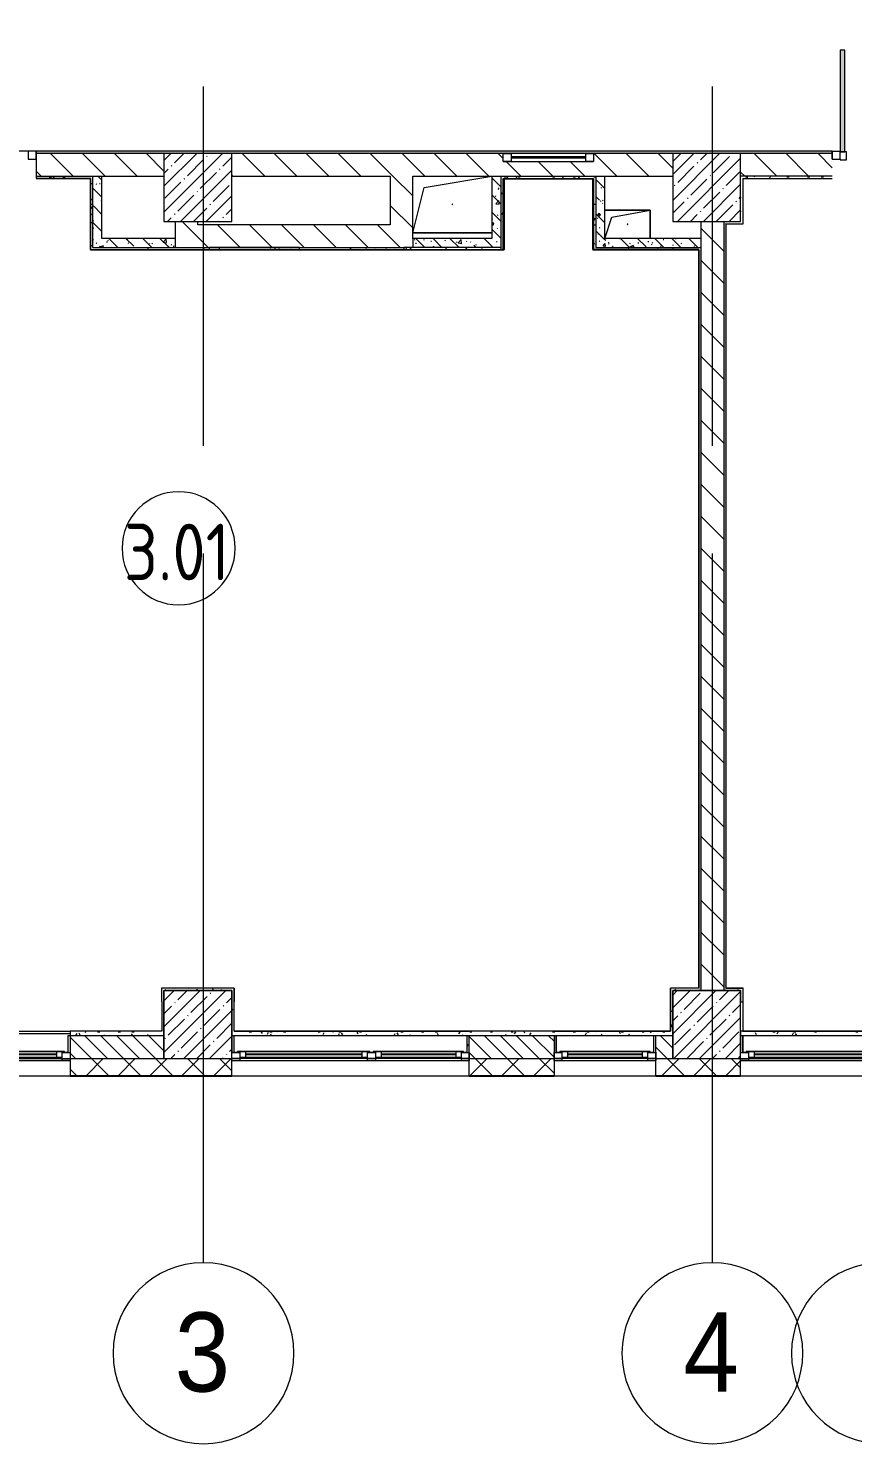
# Model space of a CAD drawing. Header units: millimetres. Extents: x -625 to 415037, y -3642 to 102118.
# Drawn here: x 295687 to 302978, y 71034 to 83547 of the extents above; entities that cross this region are included whole.
import ezdxf

# ---------------------------------------------------------------- set-up
doc = ezdxf.new("R2010")
doc.units = ezdxf.units.MM
doc.linetypes.add('Осевая', pattern=[6350, 1270, -952.5, 3175, -952.5])
for name, color, linetype, lineweight in [('0) Стена 3.93м', 3, 'Continuous', 60), ('A-AREA-IDEN', 7, 'Continuous', 9), ('A-DETL-GENF', 7, 'Continuous', 9), ('A-GENM', 7, 'Continuous', 9), ('A-GLAZ', 7, 'Continuous', 9), ('A-GLAZ-1', 7, 'Continuous', 5), ('A-GLAZ-CWMG', 7, 'Continuous', 9), ('A-GLAZ-CWMG-1', 7, 'Continuous', 20), ('A-WALL', 7, 'Continuous', 5), ('I-WALL', 7, 'Continuous', 5), ('S-COLS', 7, 'Continuous', 9), ('S-COLS-1', 7, 'Continuous', 5), ('Оси', 7, 'Continuous', 9), ('Оси-1', 7, 'Continuous', 20), ('Оси-2', 7, 'Осевая', 9)]:
    doc.layers.add(name, color=color, linetype=linetype, lineweight=lineweight)
doc.layers.add('A-AREA-PATT-3', color=7, linetype='Continuous', lineweight=5, true_color=0xe6fae8, transparency=1)
doc.layers.add('A-FLOR-PATT-1', color=7, linetype='Continuous', lineweight=9, true_color=0xeef6ff, transparency=0.5)
for name, color, linetype, lineweight, true_color in [('A-DOOR-1', 7, 'Continuous', 5, 0xc0c0c0), ('A-WALL-1', 9, 'Continuous', 5, 0x808080), ('A-WALL-FNSH-1', 9, 'Continuous', 5, 0x808080)]:
    doc.layers.add(name, color=color, linetype=linetype, lineweight=lineweight, true_color=true_color)
doc.layers.get('A-DOOR-1').off()
doc.styles.add('Arial', font='arial.ttf', dxfattribs={"width": 0.9, "height": 700})
doc.styles.add('GOST Common', font='', dxfattribs={"width": 0.9, "height": 500})
doc.styles.get('GOST Common').set_extended_font_data('GOST Common')
pattern_1 = [(135, (289227.4, 0), (-141.4214, -141.4214), [])]
pattern_2 = [(135, (289227.4, 0), (-150.8683, -150.8683), [213.36, -35.56, 7.112, -35.56]), (135, (289227.4, 150.77), (-150.8683, -150.8683), []), (50, (289227.4, 0), (255.0577, -22.3145), [26.67, -293.37]), (355, (289227.4, 0), (-49.3404, 267.479), [21.336, -234.696]), (100.451, (289248.66, -1.86), (205.7195, 245.1636), [22.666, -249.326]), (46.184, (289227.4, 71.12), (379.511, -58.86), [40.005, -440.055]), (96.636, (289259.03, 66.2), (332.363, 346.399), [33.999, -373.989]), (351.184, (289227.4, 71.12), (332.367, 346.395), [32.004, -352.044]), (21, (289262.96, 53.34), (212.2602, -143.171), [26.67, -293.37]), (326, (289262.96, 53.34), (86.5224, 257.863), [21.336, -234.696]), (71.451, (289280.65, 41.4), (298.784, 114.69), [22.666, -249.326]), (37.5, (289227.4, 0), (4.32385, 118.3775), [6.706, -225.146, 6.706, -231.546, -235.585]), (37.5, (289227.4, 0), (4.32385, 118.3775), [-470.103, 6.706, -228.879]), (7.5, (289227.4, 0), (93.5476, 140.2533), [6.706, -129.134, 6.706, -219.812, -89.789]), (7.5, (289227.4, 0), (93.5476, 140.2533), [-362.356, 6.706, -83.083]), (327.5, (289148.1, 0), (189.82734, -8.0202), [6.706, -82.194, 6.706, -270.662, -368.046]), (327.5, (289148.1, 0), (189.82734, -8.0202), [-366.268, 6.706, -361.34]), (317.5, (289112.54, 0), (207.3811, 35.5976), [6.706, -108.864, 6.706, -177.495, -261.366]), (317.5, (289112.54, 0), (207.3811, 35.5976), [-299.771, 6.706, -254.66])]
pattern_3 = [(45, (289227.4, 0), (-114.0493, 114.0493), []), (45, (289341.45, 0), (-114.0493, 114.0493), [201.612, -40.322, 6.706, -33.617])]
pattern_4 = [(0, (289227.4, 0), (243.84, 60.96), [20.117, -162.763, 20.117, -162.763, -975.36]), (0, (289227.4, 0), (243.84, 60.96), [-365.76, 20.117, -345.643, 20.117, -162.763, -426.72]), (0, (289227.4, 0), (243.84, 60.96), [-914.4, 20.117, -101.803, 20.117, -284.683]), (120, (289318.84, 30.48), (-174.71291, 180.69163), [20.117, -162.763, 20.117, -162.763, -975.36]), (120, (289318.84, 30.48), (-174.71291, 180.69163), [-365.76, 20.117, -345.643, 20.117, -162.763, -426.72]), (120, (289318.84, 30.48), (-174.71291, 180.69163), [-914.4, 20.117, -101.803, 20.117, -284.683]), (240, (289349.32, 152.4), (-69.12709, -241.65163), [20.117, -162.763, 20.117, -162.763, -975.36]), (240, (289349.32, 152.4), (-69.12709, -241.65163), [-365.76, 20.117, -345.643, 20.117, -162.763, -426.72]), (240, (289349.32, 152.4), (-69.12709, -241.65163), [-914.4, 20.117, -101.803, 20.117, -284.683])]

# ---------------------------------------------------------------- blocks, each defined once
blk = doc.blocks.new('120_Окно_СКБ_2Ст - 120_Окно_СКБ_2Ст 3100х2500 _мал_ створка слева-2_-22446420-Объем проектирования 3 этажа')
at = {"layer": 'A-GLAZ'}
for p, q in [((-1550, -127), (-1550, -57)), ((-1550, -57), (-1480, -57)), ((-1480, -57), (-1480, -127)), ((-720, -87), (-1480, -87)), ((-1480, -87), (-1480, -127)), ((-1430, -137), (-1430, -87)), ((-770, -137), (-770, -87)), ((-720, -127), (-720, -57)), ((-720, -57), (-650, -57)), ((-720, -127), (-720, -87)), ((-650, -57), (-650, -127)), ((1480, -87), (-650, -87)), ((-650, -87), (-650, -127)), ((-600, -137), (-600, -87)), ((1430, -137), (1430, -87)), ((1480, -127), (1480, -57)), ((1480, -57), (1550, -57)), ((1480, -127), (1480, -87)), ((1550, -57), (1550, -127)), ((-1480, -127), (-1550, -127)), ((-1480, -127), (-1500, -127)), ((-1500, -127), (-1500, -137)), ((-1500, -137), (-700, -137)), ((-700, -137), (-1500, -137)), ((-650, -127), (-720, -127)), ((-700, -127), (-720, -127)), ((-700, -137), (-700, -127)), ((-650, -127), (-670, -127)), ((-670, -127), (-670, -137)), ((-670, -137), (1500, -137)), ((1500, -137), (-670, -137)), ((1550, -127), (1480, -127)), ((1500, -127), (1480, -127)), ((1500, -137), (1500, -127))]:
    blk.add_line(p, q, dxfattribs=at)
at = {"layer": 'A-GLAZ-1'}
for p, q in [((1550, -57), (-1550, -57)), ((-1430, -107), (-770, -107)), ((-770, -117), (-1430, -117)), ((-600, -107), (1430, -107)), ((1430, -117), (-600, -117)), ((-1530, -127), (-1500, -127)), ((-700, -127), (-670, -127)), ((1500, -127), (1530, -127))]:
    blk.add_line(p, q, dxfattribs=at)
blk = doc.blocks.new('120_Окно_СКБ_2Ст - 120_Окно_СКБ_2Ст 2100х2500 _мал створка СЛЕВА_-22446485-Объем проектирования 3 этажа')
at = {"layer": 'A-GLAZ'}
for p, q in [((-1050, -127), (-1050, -57)), ((-1050, -57), (-980, -57)), ((-980, -57), (-980, -127)), ((-220, -87), (-980, -87)), ((-980, -87), (-980, -127)), ((-930, -137), (-930, -87)), ((-270, -137), (-270, -87)), ((-220, -127), (-220, -57)), ((-220, -57), (-150, -57)), ((-220, -127), (-220, -87)), ((-150, -57), (-150, -127)), ((980, -87), (-150, -87)), ((-150, -87), (-150, -127)), ((-100, -137), (-100, -87)), ((930, -137), (930, -87)), ((980, -127), (980, -57)), ((980, -57), (1050, -57)), ((980, -127), (980, -87)), ((1050, -57), (1050, -127)), ((-980, -127), (-1050, -127)), ((-980, -127), (-1000, -127)), ((-1000, -127), (-1000, -137)), ((-1000, -137), (-200, -137)), ((-200, -137), (-1000, -137)), ((-150, -127), (-220, -127)), ((-200, -127), (-220, -127)), ((-200, -137), (-200, -127)), ((-150, -127), (-170, -127)), ((-170, -127), (-170, -137)), ((-170, -137), (1000, -137)), ((1000, -137), (-170, -137)), ((1050, -127), (980, -127)), ((1000, -127), (980, -127)), ((1000, -137), (1000, -127))]:
    blk.add_line(p, q, dxfattribs=at)
at = {"layer": 'A-GLAZ-1'}
for p, q in [((1050, -57), (-1050, -57)), ((-930, -107), (-270, -107)), ((-270, -117), (-930, -117)), ((-100, -107), (930, -107)), ((930, -117), (-100, -117)), ((-1030, -127), (-1000, -127)), ((-200, -127), (-170, -127)), ((1000, -127), (1030, -127))]:
    blk.add_line(p, q, dxfattribs=at)
blk = doc.blocks.new('120_Окно_СКБ_1Ст - 120_Окно_СКБ_1Ст 900х2500_h_-22445987-Объем проектирования 3 этажа')
at = {"layer": 'A-GLAZ'}
for p, q in [((-450, -127), (-450, -57)), ((-450, -57), (-380, -57)), ((-380, -57), (-380, -127)), ((380, -87), (-380, -87)), ((-380, -87), (-380, -127)), ((-330, -137), (-330, -87)), ((330, -137), (330, -87)), ((380, -127), (380, -57)), ((380, -57), (450, -57)), ((380, -127), (380, -87)), ((450, -57), (450, -127)), ((-380, -127), (-450, -127)), ((-380, -127), (-400, -127)), ((-400, -127), (-400, -137)), ((-400, -137), (400, -137)), ((400, -137), (-400, -137)), ((450, -127), (380, -127)), ((400, -127), (380, -127)), ((400, -137), (400, -127))]:
    blk.add_line(p, q, dxfattribs=at)
at = {"layer": 'A-GLAZ-1'}
for p, q in [((450, -57), (-450, -57)), ((-330, -107), (330, -107)), ((330, -117), (-330, -117)), ((-430, -127), (-400, -127)), ((400, -127), (430, -127))]:
    blk.add_line(p, q, dxfattribs=at)
blk = doc.blocks.new('120_Окно_СКБ_2Ст - 120_Окно_СКБ_2Ст 2100х2500 _мал створка СЛЕВА_-V531-Объем проектирования 3 этажа')
at = {"layer": 'A-GLAZ'}
for p, q in [((-1050, -127), (-1050, -57)), ((-1050, -57), (-980, -57)), ((-980, -57), (-980, -127)), ((-220, -87), (-980, -87)), ((-980, -87), (-980, -127)), ((-930, -137), (-930, -87)), ((-270, -137), (-270, -87)), ((-220, -127), (-220, -57)), ((-220, -57), (-150, -57)), ((-220, -127), (-220, -87)), ((-150, -57), (-150, -127)), ((980, -87), (-150, -87)), ((-150, -87), (-150, -127)), ((-100, -137), (-100, -87)), ((930, -137), (930, -87)), ((980, -127), (980, -57)), ((980, -57), (1050, -57)), ((980, -127), (980, -87)), ((1050, -57), (1050, -127)), ((-980, -127), (-1050, -127)), ((-980, -127), (-1000, -127)), ((-1000, -127), (-1000, -137)), ((-1000, -137), (-200, -137)), ((-200, -137), (-1000, -137)), ((-150, -127), (-220, -127)), ((-200, -127), (-220, -127)), ((-200, -137), (-200, -127)), ((-150, -127), (-170, -127)), ((-170, -127), (-170, -137)), ((-170, -137), (1000, -137)), ((1000, -137), (-170, -137)), ((1050, -127), (980, -127)), ((1000, -127), (980, -127)), ((1000, -137), (1000, -127))]:
    blk.add_line(p, q, dxfattribs=at)
at = {"layer": 'A-GLAZ-1'}
for p, q in [((1050, -57), (-1050, -57)), ((-930, -107), (-270, -107)), ((-270, -117), (-930, -117)), ((-100, -107), (930, -107)), ((930, -117), (-100, -117)), ((-1030, -127), (-1000, -127)), ((-200, -127), (-170, -127)), ((1000, -127), (1030, -127))]:
    blk.add_line(p, q, dxfattribs=at)
blk = doc.blocks.new('BSC_Колонна _Прямоугольная - 600х600-V619-Объем проектирования 3 этажа')
at = {"layer": 'S-COLS-1'}
h = blk.add_hatch(dxfattribs=at)
h.set_pattern_fill('FP_158', color=256, style=0, pattern_type=2)
h.set_pattern_definition([(45, (-7960, -7600), (-114.0493, 114.0493), []), (45, (-7845.95, -7600), (-114.0493, 114.0493), [201.613, -40.323, 6.706, -33.617])])
h.paths.add_polyline_path([(88, -300), (300, -300), (300, 300), (-300, 300), (-300, -300)])
for p, q in [((300, 300), (-300, 300)), ((-300, 300), (-300, -300)), ((300, -300), (300, 300)), ((-300, -300), (300, -300))]:
    blk.add_line(p, q, dxfattribs=at)
blk = doc.blocks.new('BSC_Колонна _Прямоугольная - 600х600-20441433-Объем проектирования 3 этажа')
at = {"layer": 'S-COLS-1'}
h = blk.add_hatch(dxfattribs=at)
h.set_pattern_fill('FP_175', color=256, style=0, pattern_type=2)
h.set_pattern_definition([(45, (-12460, -7600), (-114.0493, 114.0493), []), (45, (-12345.95, -7600), (-114.0493, 114.0493), [201.612, -40.322, 6.706, -33.617])])
h.paths.add_polyline_path([(-300, -300), (300, -300), (300, 300), (-300, 300), (-300, -156)])
for p, q in [((300, 300), (-300, 300)), ((-300, 300), (-300, -300)), ((300, -300), (300, 300)), ((-300, -300), (300, -300))]:
    blk.add_line(p, q, dxfattribs=at)
blk = doc.blocks.new('GM_Отверстие прямоугольное _в плите_ - Отверстие-21979773-Объем проектирования 3 этажа')
at = {"layer": 'A-GENM'}
for p, q in [((-350, -250), (-250, 150)), ((-250, 150), (350, 250)), ((350, -250), (-350, -250)), ((-350, -250), (350, -250))]:
    blk.add_line(p, q, dxfattribs=at)
for start, end in [(360, 180), (180, 360)]:
    blk.add_arc((0, 0), 2.5, start, end, dxfattribs=at)
blk = doc.blocks.new('GM_Отверстие прямоугольное _в плите_ - Отверстие-V620-Объем проектирования 3 этажа')
at = {"layer": 'A-GENM'}
for p, q in [((-200, 125), (200, 125)), ((200, 125), (-200, 125)), ((-200, -125), (-138, 62)), ((-138, 62), (200, 125)), ((200, 125), (200, -125)), ((200, -125), (200, 125))]:
    blk.add_line(p, q, dxfattribs=at)
for start, end in [(360, 180), (180, 360)]:
    blk.add_arc((0, 0), 2.5, start, end, dxfattribs=at)
blk = doc.blocks.new('Прямоугольный импост - 50 x 70 мм-V701-Объем проектирования 3 этажа')
at = {"layer": 'A-GLAZ-CWMG-1'}
for p, q in [((-70, 35), (0, 35)), ((-70, -35), (-70, 35)), ((0, 35), (0, -35)), ((0, -35), (-70, -35))]:
    blk.add_line(p, q, dxfattribs=at)
blk = doc.blocks.new('Прямоугольный импост - 50 x 70 мм-31720914-Объем проектирования 3 этажа')
at = {"layer": 'A-GLAZ-CWMG'}
blk.add_line((32940, 7920), (32145, 7920), dxfattribs=at)
blk = doc.blocks.new('Дверь_Витражная_остекление_ - ДВН_ДАО_Главный вход_1200 в свету Д-22 _п_-31928779-Объем проектирования 3 этажа')
at = {"layer": 'A-DETL-GENF'}
for p, q in [((-610, 930), (-650, 930)), ((-650, 930), (-650, 35)), ((-610, 30), (-610, 930)), ((650, 430), (610, 430)), ((610, 430), (610, 30)), ((650, 35), (650, 430)), ((-650, 30), (-610, 30)), ((-595, 30), (-650, 30)), ((-595, -40), (-595, 30)), ((595, -40), (595, 30)), ((595, 30), (650, 30)), ((610, 30), (650, 30)), ((-650, -35), (-650, -40)), ((-650, -40), (-595, -40)), ((650, -40), (595, -40)), ((650, -35), (650, -40))]:
    blk.add_line(p, q, dxfattribs=at)
blk = doc.blocks.new('Прямоугольный импост - 50 x 70 мм-31701779-Объем проектирования 3 этажа')
at = {"layer": 'A-GLAZ-CWMG-1'}
for p, q in [((0, 35), (-70, 35)), ((-70, 35), (-70, -35)), ((0, -35), (0, 35)), ((-70, -35), (0, -35))]:
    blk.add_line(p, q, dxfattribs=at)
blk = doc.blocks.new('120_Окно_СКБ_1Ст - 120_Окно_СКБ_1Ст 400х800 EI30-24230873-Объем проектирования 3 этажа')
at = {"layer": 'A-GLAZ'}
for p, q in [((-400, 30), (-400, 100)), ((-400, 100), (-330, 100)), ((-330, 30), (-400, 30)), ((-330, 100), (-330, 30)), ((330, 30), (330, 100)), ((330, 100), (400, 100)), ((400, 30), (330, 30)), ((400, 100), (400, 30))]:
    blk.add_line(p, q, dxfattribs=at)
at = {"layer": 'A-GLAZ-1'}
for p, q in [((400, 100), (-400, 100)), ((-400, 30), (400, 30)), ((330, 70), (-330, 70)), ((330, 60), (-330, 60))]:
    blk.add_line(p, q, dxfattribs=at)
blk = doc.blocks.new('Ось сетки - D8-29747960-Объем проектирования 3 этажа')
at = {"layer": 'Оси-1'}
for start, end in [(360, 180), (180, 360)]:
    blk.add_arc((0, 0), 4, start, end, dxfattribs=at)
blk = doc.blocks.new('Марка_Помещения - Номер-25198446-Объем проектирования 3 этажа')
at = {"layer": 'A-AREA-IDEN'}
for start, end in [(360, 180), (180, 360)]:
    blk.add_arc((0, 0), 2.5, start, end, dxfattribs=at)
blk = doc.blocks.new('3floor')
at = {"layer": 'A-AREA-PATT-3'}
blk.add_hatch(color=256, dxfattribs=at).paths.add_polyline_path([(300679, 7050), (300683, 7051), (300683, 7676), (299891, 7676), (299891, 7050), (299895, 7050), (299896, 7672), (300679, 7671), (300679, 7050)])
at = {"layer": 'A-FLOR-PATT-1'}
h = blk.add_hatch(color=256, dxfattribs=at)
h.paths.add_polyline_path([(311948, 7920), (311948, 8814), (311908, 8814), (311908, 7920)])
h.paths.add_polyline_path([(321062, 7920), (321102, 7920), (321102, 8315), (321062, 8315), (321062, 8268)])
h.paths.add_polyline_path([(302867, 7920), (302907, 7920), (302907, 8814), (302867, 8814), (302867, 7920)])
h.paths.add_polyline_path([(319847, 7920), (319847, 8810), (319807, 8810), (319807, 7920)])
h.paths.add_polyline_path([(294582, 7920), (294622, 7920), (294622, 8315), (294582, 8315), (294582, 8275)])
h.paths.add_polyline_path([(293367, 7920), (293367, 8810), (293327, 8810), (293327, 7920)])
h.paths.add_polyline_path([(327725, 8030), (327743, 8030), (327743, 8075), (326751, 8075), (326751, 8030), (327495, 8030)])
h.paths.add_polyline_path([(327474, 10020), (327743, 10020), (327743, 10065), (326751, 10065), (326751, 10020), (327329, 10020)])
h = blk.add_hatch(color=256, dxfattribs=at)
h.paths.add_polyline_path([(311948, 7914), (311948, 7920), (311908, 7919), (311908, 7914)])
h.paths.add_polyline_path([(302867, 7914), (302907, 7914), (302907, 7920), (302867, 7918), (302867, 7915)])
at = {"layer": 'A-WALL'}
h = blk.add_hatch(dxfattribs=at)
h.set_pattern_fill('FP_2', color=256, style=0, pattern_type=2)
h.set_pattern_definition([(135, (289227.4, 0), (-70.71068, -70.71068), [])])
h.paths.add_polyline_path([(354546, -100), (354637, -100), (354637, 100), (354387, 100), (354387, -100), (354528, -100)])
h.paths.add_polyline_path([(341887, -100), (341887, 100), (341637, 100), (341637, -100), (341887, -100)])
h.paths.add_polyline_path([(340237, -100), (340237, 100), (339487, 100), (339487, -100), (339983, -100)])
h.paths.add_polyline_path([(343987, -100), (344737, -100), (344737, 100), (343987, 100)])
h.paths.add_polyline_path([(352937, -100), (353487, -100), (353487, 100), (352937, 100)])
h.paths.add_polyline_path([(350837, -100), (350837, 100), (350637, 100), (350637, -100)])
h.paths.add_polyline_path([(330987, -100), (330987, 100), (330367, 100), (330367, -100)])
h.paths.add_polyline_path([(332137, -100), (332137, 100), (331887, 100), (331887, -100)])
h.paths.add_polyline_path([(347037, -100), (347037, 100), (346137, 100), (346137, -100), (346510, -100)])
h.paths.add_polyline_path([(332637, -100), (333537, -100), (333537, 100), (332637, 100), (332637, 95)])
h.paths.add_polyline_path([(337137, -100), (337387, -100), (337387, 100), (337137, 100)])
h.paths.add_polyline_path([(327767, -100), (327767, 100), (327717, 100), (327717, -100)])
h.paths.add_polyline_path([(327217, -100), (327217, 100), (326650, 100), (326650, -100), (326930, -100)])
h.paths.add_polyline_path([(325197, -100), (325750, -100), (325750, 100), (325197, 100), (325197, -48)])
h.paths.add_polyline_path([(315637, -100), (315637, 100), (315387, 100), (315387, -100)])
h.paths.add_polyline_path([(308587, -100), (309937, -100), (309937, 100), (308587, 100), (308587, -14)])
h.paths.add_polyline_path([(311737, -100), (311937, -100), (311937, 100), (311737, 100), (311737, -92)])
h.paths.add_polyline_path([(319037, -100), (319210, -100), (319210, 100), (319037, 100), (319037, -70)])
h.paths.add_polyline_path([(320110, -100), (321337, -100), (321337, 100), (320110, 100), (320110, -46)])
h.paths.add_polyline_path([(323097, -100), (323097, 100), (322837, 100), (322837, -100), (322857, -100)])
h.paths.add_polyline_path([(314787, -100), (314787, 100), (314037, 100), (314037, -100)])
h.paths.add_polyline_path([(311137, -100), (311137, 100), (310837, 100), (310837, -100)])
h.paths.add_polyline_path([(304087, -100), (304837, -100), (304837, 100), (304087, 100)])
h.paths.add_polyline_path([(305887, -100), (305887, 100), (305737, 100), (305737, -100)])
h.paths.add_polyline_path([(299587, -100), (300337, -100), (300337, 100), (299587, 100)])
h.paths.add_polyline_path([(301367, -100), (301387, -100), (301387, 100), (301237, 100), (301237, -100)])
h.paths.add_polyline_path([(296472, -100), (296887, -100), (296887, 100), (296057, 100), (296057, -100)])
h = blk.add_hatch(dxfattribs=at)
h.set_pattern_fill('FP_24', color=256, style=0, pattern_type=2)
h.set_pattern_definition([(45, (289227.4, 0), (-141.42136, 141.42136), []), (135, (289227.4, 0), (-141.42136, -141.42136), [])])
h.paths.add_polyline_path([(343987, -250), (344737, -250), (344737, -100), (343987, -100), (343987, -118)])
h.paths.add_polyline_path([(345854, -250), (345854, -100), (345637, -100), (345637, -250)])
h.paths.add_polyline_path([(336720, -250), (337387, -250), (337387, -100), (336637, -100), (336637, -250)])
h.paths.add_polyline_path([(339487, -250), (340237, -250), (340237, -100), (339487, -100), (339487, -118)])
h.paths.add_polyline_path([(341137, -250), (341887, -250), (341887, -100), (341137, -100)])
h.paths.add_polyline_path([(332637, -250), (333537, -250), (333537, -100), (331887, -100), (331887, -250), (332369, -250)])
h.paths.add_polyline_path([(327497, -250), (328267, -250), (328267, -100), (326650, -100), (326650, -250), (327217, -250)])
h.paths.add_polyline_path([(330367, -250), (330987, -250), (330987, -100), (330367, -100), (330367, -118)])
h.paths.add_polyline_path([(322837, -250), (323097, -250), (323097, -100), (322237, -100), (322237, -250), (322579, -250)])
h.paths.add_polyline_path([(325298, -250), (325750, -250), (325750, -100), (325197, -100), (325197, -250)])
h.paths.add_polyline_path([(320110, -250), (321337, -250), (321337, -100), (320110, -100)])
h.paths.add_polyline_path([(319210, -250), (319210, -100), (318437, -100), (318437, -250), (319037, -250)])
h.paths.add_polyline_path([(311701, -250), (311937, -250), (311937, -100), (310837, -100), (310837, -250), (311137, -250)])
h.paths.add_polyline_path([(314037, -250), (315637, -250), (315637, -100), (314037, -100), (314037, -149)])
h.paths.add_polyline_path([(305737, -250), (306487, -250), (306487, -100), (305737, -100)])
h.paths.add_polyline_path([(309937, -250), (309937, -100), (308587, -100), (308587, -250)])
h.paths.add_polyline_path([(299735, -250), (300337, -250), (300337, -100), (299587, -100), (299587, -250)])
h.paths.add_polyline_path([(301387, -250), (301987, -250), (301987, -100), (301237, -100), (301237, -250)])
h.paths.add_polyline_path([(304837, -250), (304837, -100), (304087, -100), (304087, -250)])
h.paths.add_polyline_path([(296472, -250), (297487, -250), (297487, -100), (296057, -100), (296057, -250)])
h.paths.add_polyline_path([(289324, -250), (292957, -250), (292957, -100), (288967, -100), (288967, -250), (289117, -250)])
at = {"layer": 'I-WALL'}
h = blk.add_hatch(dxfattribs=at)
h.set_pattern_fill('FP_191', color=256, style=0, pattern_type=2)
h.set_pattern_definition(pattern_4)
h.paths.add_polyline_path([(327747, 7900), (327746, 7920), (322237, 7920), (322237, 7900), (327747, 7900)])
h.paths.add_polyline_path([(318887, 7900), (319737, 7900), (319737, 7920), (316692, 7920), (316692, 7908), (316722, 7908), (316722, 7900), (318437, 7900)])
h.paths.add_polyline_path([(314258, 7900), (315562, 7900), (315562, 7908), (315592, 7908), (315592, 7920), (313278, 7920), (313278, 7900), (314058, 7900)])
h.paths.add_polyline_path([(311737, 7900), (311838, 7900), (311838, 7920), (304237, 7920), (304237, 7900), (311137, 7900)])
h.paths.add_polyline_path([(302797, 7900), (302797, 7920), (295757, 7920), (295757, 7900), (302007, 7900)])
h.paths.add_polyline_path([(293257, 7900), (293257, 7920), (292512, 7920), (292512, 7908), (292567, 7908), (292567, 7900), (293209, 7900)])
h.paths.add_polyline_path([(290497, 7900), (291057, 7902), (291057, 7908), (291112, 7908), (291112, 7920), (290497, 7919), (290477, 7900)])
h.paths.add_polyline_path([(290477, 7900), (290497, 7920), (290477, 7920), (290477, 7917)])
h = blk.add_hatch(dxfattribs=at)
h.set_pattern_fill('FP_23', color=256, style=0, pattern_type=2)
h.set_pattern_definition(pattern_1)
h.paths.add_polyline_path([(305357, 7700), (305887, 7700), (305887, 7900), (304237, 7900), (304237, 7700), (305337, 7700)])
h.paths.add_polyline_path([(301387, 7700), (301387, 7900), (300687, 7900), (300687, 7830), (299887, 7830), (299887, 7900), (297487, 7900), (297487, 7700), (300823, 7700)])
h.paths.add_polyline_path([(296258, 7700), (296887, 7700), (296887, 7900), (295757, 7900), (295757, 7700), (296242, 7700)])
h.paths.add_polyline_path([(302007, 7700), (302797, 7700), (302797, 7900), (301987, 7900), (301987, 7700)])
h.paths.add_polyline_path([(293209, 7700), (293257, 7700), (293257, 7900), (292977, 7900), (292977, 7700), (293185, 7700)])
h = blk.add_hatch(dxfattribs=at)
h.set_pattern_fill('FP_191', color=256, style=0, pattern_type=2)
h.set_pattern_definition(pattern_4)
h.paths.add_polyline_path([(295762, 7680), (296258, 7680), (296258, 7700), (295757, 7700), (295757, 7680)])
h.paths.add_polyline_path([(293209, 7680), (293257, 7680), (293257, 7700), (292977, 7700), (292977, 7680), (293183, 7680)])
h = blk.add_hatch(dxfattribs=at)
h.set_pattern_fill('FP_191', color=256, style=0, pattern_type=2)
h.set_pattern_definition(pattern_4)
h.paths.add_polyline_path([(296238, 7050), (296258, 7050), (296258, 7680), (296238, 7679), (296238, 7052)])
h = blk.add_hatch(dxfattribs=at)
h.set_pattern_fill('FP_41', color=256, style=0, pattern_type=2)
h.set_pattern_definition(pattern_2)
h.paths.add_polyline_path([(296258, 7070), (296338, 7070), (296338, 7700), (296258, 7700), (296258, 7270)])
h = blk.add_hatch(dxfattribs=at)
h.set_pattern_fill('FP_23', color=256, style=0, pattern_type=2)
h.set_pattern_definition(pattern_1)
h.paths.add_polyline_path([(299007, 7070), (299087, 7070), (299087, 7700), (298887, 7700), (298887, 7070)])
h = blk.add_hatch(dxfattribs=at)
h.set_pattern_fill('FP_41', color=256, style=0, pattern_type=2)
h.set_pattern_definition(pattern_2)
h.paths.add_polyline_path([(299867, 7150), (299867, 7700), (299787, 7700), (299787, 7150)])
h = blk.add_hatch(dxfattribs=at)
h.set_pattern_fill('FP_191', color=256, style=0, pattern_type=2)
h.set_pattern_definition(pattern_4)
h.paths.add_polyline_path([(299887, 7070), (299887, 7700), (299867, 7700), (299867, 7070), (299882, 7070)])
h = blk.add_hatch(dxfattribs=at)
h.set_pattern_fill('FP_191', color=256, style=0, pattern_type=2)
h.set_pattern_definition(pattern_4)
h.paths.add_polyline_path([(299895, 7680), (300687, 7680), (300687, 7700), (299887, 7700), (299887, 7680)])
h = blk.add_hatch(dxfattribs=at)
h.set_pattern_fill('FP_191', color=256, style=0, pattern_type=2)
h.set_pattern_definition(pattern_4)
h.paths.add_polyline_path([(300692, 7050), (300707, 7050), (300707, 7700), (300687, 7700), (300687, 7050), (300692, 7050)])
h = blk.add_hatch(dxfattribs=at)
h.set_pattern_fill('FP_41', color=256, style=0, pattern_type=2)
h.set_pattern_definition(pattern_2)
h.paths.add_polyline_path([(300707, 7070), (300787, 7070), (300787, 7700), (300707, 7700), (300707, 7150)])
h = blk.add_hatch(dxfattribs=at)
h.set_pattern_fill('FP_191', color=256, style=0, pattern_type=2)
h.set_pattern_definition(pattern_4)
h.paths.add_polyline_path([(301987, 7280), (302007, 7280), (302007, 7700), (301987, 7700), (301987, 7300)])
h = blk.add_hatch(dxfattribs=at)
h.set_pattern_fill('FP_191', color=256, style=0, pattern_type=2)
h.set_pattern_definition(pattern_4)
h.paths.add_polyline_path([(305304, 7680), (305337, 7680), (305337, 7700), (304237, 7700), (304237, 7680), (305282, 7680)])
h.paths.add_polyline_path([(302008, 7680), (302797, 7680), (302797, 7700), (302007, 7700)])
h = blk.add_hatch(dxfattribs=at)
h.set_pattern_fill('FP_23', color=256, style=0, pattern_type=2)
h.set_pattern_definition(pattern_1)
h.paths.add_polyline_path([(297147, 7070), (297187, 7070), (297187, 7300), (296987, 7300), (296987, 7070)])
h = blk.add_hatch(dxfattribs=at)
h.set_pattern_fill('FP_23', color=256, style=0, pattern_type=2)
h.set_pattern_definition(pattern_1)
h.paths.add_polyline_path([(298846, 7070), (298887, 7070), (298887, 7270), (297187, 7270), (297187, 7070), (298687, 7070)])
h = blk.add_hatch(dxfattribs=at)
h.set_pattern_fill('FP_23', color=256, style=0, pattern_type=2)
h.set_pattern_definition(pattern_1)
h.paths.add_polyline_path([(301837, 500), (301837, 7300), (301637, 7300), (301637, 500)])
h = blk.add_hatch(dxfattribs=at)
h.set_pattern_fill('FP_191', color=256, style=0, pattern_type=2)
h.set_pattern_definition(pattern_4)
h.paths.add_polyline_path([(301987, 7280), (301987, 7300), (301837, 7300), (301837, 7280), (301986, 7280)])
h = blk.add_hatch(dxfattribs=at)
h.set_pattern_fill('FP_191', color=256, style=0, pattern_type=2)
h.set_pattern_definition(pattern_4)
h.paths.add_polyline_path([(301857, 500), (301857, 7279), (301837, 7280), (301837, 500)])
h = blk.add_hatch(dxfattribs=at)
h.set_pattern_fill('FP_41', color=256, style=0, pattern_type=2)
h.set_pattern_definition(pattern_2)
h.paths.add_polyline_path([(296887, 7070), (296987, 7070), (296987, 7150), (296338, 7150), (296338, 7070), (296717, 7070)])
h = blk.add_hatch(dxfattribs=at)
h.set_pattern_fill('FP_41', color=256, style=0, pattern_type=2)
h.set_pattern_definition(pattern_2)
h.paths.add_polyline_path([(299867, 7070), (299867, 7150), (299087, 7150), (299087, 7070), (299787, 7070)])
h = blk.add_hatch(dxfattribs=at)
h.set_pattern_fill('FP_41', color=256, style=0, pattern_type=2)
h.set_pattern_definition(pattern_2)
h.paths.add_polyline_path([(301387, 7070), (301637, 7070), (301637, 7150), (300787, 7150), (300787, 7070), (301372, 7070)])
h = blk.add_hatch(dxfattribs=at)
h.set_pattern_fill('FP_191', color=256, style=0, pattern_type=2)
h.set_pattern_definition(pattern_4)
h.paths.add_polyline_path([(299879, 7050), (299887, 7050), (299887, 7070), (296258, 7070), (296258, 7050), (299735, 7050)])
h = blk.add_hatch(dxfattribs=at)
h.set_pattern_fill('FP_191', color=256, style=0, pattern_type=2)
h.set_pattern_definition(pattern_4)
h.paths.add_polyline_path([(301616, 7050), (301637, 7070), (300707, 7070), (300707, 7050), (301387, 7050)])
h.paths.add_polyline_path([(301617, 7050), (301637, 7050), (301637, 7070), (301618, 7050)])
h = blk.add_hatch(dxfattribs=at)
h.set_pattern_fill('FP_191', color=256, style=0, pattern_type=2)
h.set_pattern_definition(pattern_4)
h.paths.add_polyline_path([(301637, 500), (301637, 7050), (301617, 7050), (301617, 521), (301623, 515)])
h.paths.add_polyline_path([(301637, 500), (301617, 520), (301617, 500)])
h = blk.add_hatch(dxfattribs=at)
h.set_pattern_fill('FP_191', color=256, style=0, pattern_type=2)
h.set_pattern_definition(pattern_4)
h.paths.add_polyline_path([(296869, 500), (297487, 500), (297487, 520), (296867, 520), (296867, 500)])
h = blk.add_hatch(dxfattribs=at)
h.set_pattern_fill('FP_191', color=256, style=0, pattern_type=2)
h.set_pattern_definition(pattern_4)
h.paths.add_polyline_path([(297507, 140), (297507, 520), (297487, 520), (297487, 140)])
h = blk.add_hatch(dxfattribs=at)
h.set_pattern_fill('FP_191', color=256, style=0, pattern_type=2)
h.set_pattern_definition(pattern_4)
h.paths.add_polyline_path([(301374, 500), (301617, 500), (301617, 520), (301367, 520), (301367, 500), (301372, 500)])
h = blk.add_hatch(dxfattribs=at)
h.set_pattern_fill('FP_191', color=256, style=0, pattern_type=2)
h.set_pattern_definition(pattern_4)
h.paths.add_polyline_path([(302007, 500), (302007, 520), (301858, 520), (301858, 500), (301987, 500)])
h = blk.add_hatch(dxfattribs=at)
h.set_pattern_fill('FP_191', color=256, style=0, pattern_type=2)
h.set_pattern_definition(pattern_4)
h.paths.add_polyline_path([(296887, 100), (296887, 500), (296867, 498), (296868, 140), (296885, 104)])
h.paths.add_polyline_path([(296887, 100), (296867, 140), (296867, 100)])
h = blk.add_hatch(dxfattribs=at)
h.set_pattern_fill('FP_191', color=256, style=0, pattern_type=2)
h.set_pattern_definition(pattern_4)
h.paths.add_polyline_path([(301387, 100), (301387, 500), (301367, 500), (301367, 141), (301382, 112)])
h.paths.add_polyline_path([(301367, 100), (301387, 100), (301367, 135), (301367, 116)])
h = blk.add_hatch(dxfattribs=at)
h.set_pattern_fill('FP_191', color=256, style=0, pattern_type=2)
h.set_pattern_definition(pattern_4)
h.paths.add_polyline_path([(296472, 100), (296867, 100), (296867, 140), (296057, 140), (296057, 100)])
h = blk.add_hatch(dxfattribs=at)
h.set_pattern_fill('FP_191', color=256, style=0, pattern_type=2)
h.set_pattern_definition(pattern_4)
h.paths.add_polyline_path([(299192, 100), (301367, 100), (301367, 140), (297487, 140), (297487, 100), (298648, 100)])
h = blk.add_hatch(dxfattribs=at)
h.set_pattern_fill('FP_191', color=256, style=0, pattern_type=2)
h.set_pattern_definition(pattern_4)
h.paths.add_polyline_path([(305724, 100), (305887, 100), (305887, 140), (301987, 140), (301987, 100), (304087, 100)])
h = blk.add_hatch(dxfattribs=at)
h.set_pattern_fill('FP_191', color=256, style=0, pattern_type=2)
h.set_pattern_definition(pattern_4)
h.paths.add_polyline_path([(297507, -48), (297507, 100), (297487, 100), (297487, -48)])
h = blk.add_hatch(dxfattribs=at)
h.set_pattern_fill('FP_191', color=256, style=0, pattern_type=2)
h.set_pattern_definition(pattern_4)
h.paths.add_polyline_path([(299567, -48), (299587, -48), (299587, 100), (299567, 100), (299567, -38)])
h = blk.add_hatch(dxfattribs=at)
h.set_pattern_fill('FP_191', color=256, style=0, pattern_type=2)
h.set_pattern_definition(pattern_4)
h.paths.add_polyline_path([(300357, -48), (300357, 100), (300337, 100), (300337, -48)])
h = blk.add_hatch(dxfattribs=at)
h.set_pattern_fill('FP_191', color=256, style=0, pattern_type=2)
h.set_pattern_definition(pattern_4)
h.paths.add_polyline_path([(301217, -48), (301237, -48), (301237, 100), (301217, 99), (301217, -38)])
h = blk.add_hatch(dxfattribs=at)
h.set_pattern_fill('FP_191', color=256, style=0, pattern_type=2)
h.set_pattern_definition(pattern_4)
h.paths.add_polyline_path([(301987, -48), (302007, -48), (302007, 100), (301987, 100)])
at = {"layer": 'S-COLS-1'}
h = blk.add_hatch(dxfattribs=at)
h.set_pattern_fill('FP_1', color=256, style=0, pattern_type=2)
h.set_pattern_definition(pattern_3)
h.paths.add_polyline_path([(296887, -100), (297487, -100), (297487, 500), (296887, 500), (296887, -48)])
h = blk.add_hatch(dxfattribs=at)
h.set_pattern_fill('FP_1', color=256, style=0, pattern_type=2)
h.set_pattern_definition(pattern_3)
h.paths.add_polyline_path([(301911, -100), (301987, -100), (301987, 500), (301387, 500), (301387, -100), (301837, -100)])
at = {"layer": 'A-WALL'}
for p, q in [((296887, 7900), (295757, 7900)), ((299887, 7900), (297487, 7900)), ((301387, 7900), (300687, 7900)), ((302797, 7900), (301987, 7900)), ((301988, 7921), (301988, 7920)), ((295757, 7700), (296258, 7700)), ((295757, 7680), (296238, 7680)), ((296258, 7070), (296258, 7700)), ((299867, 7700), (301387, 7700)), ((302797, 7700), (301987, 7700)), ((302007, 7680), (302008, 7680)), ((302797, 7680), (302797, 7680)), ((301637, 500), (301637, 7300)), ((301837, 7300), (301837, 500)), ((301857, 7279), (301857, 7280)), ((302007, 7280), (302007, 7280)), ((299087, 7150), (299087, 7070)), ((301617, 520), (301617, 7050)), ((301617, 520), (301367, 520)), ((301857, 520), (301857, 520)), ((301857, 520), (302007, 520)), ((301387, 500), (301987, 500)), ((296867, 140), (296057, 140)), ((296887, 100), (296037, 100)), ((301387, 100), (301367, 100)), ((292957, -100), (297487, -100)), ((299587, -100), (300337, -100)), ((301237, -100), (311137, -100)), ((296057, -250), (297487, -250)), ((299587, -250), (300337, -250)), ((301237, -250), (301987, -250)), ((296057, -258), (292957, -258)), ((296057, -253), (297487, -253)), ((299587, -258), (297487, -258)), ((299587, -253), (300337, -253)), ((301237, -258), (300337, -258)), ((301237, -253), (301987, -253)), ((304087, -258), (301987, -258))]:
    blk.add_line(p, q, dxfattribs=at)
at = {"layer": 'A-WALL-1'}
for p, q in [((295757, 7920), (295757, 7680)), ((302797, 7849), (302797, 7920)), ((296238, 7680), (296238, 7679)), ((296258, 7700), (296887, 7700)), ((296338, 7150), (296338, 7700)), ((297487, 7700), (298887, 7700)), ((298887, 7700), (298887, 7270)), ((299087, 7700), (299867, 7700)), ((299087, 7150), (299087, 7700)), ((299787, 7700), (299787, 7150)), ((299867, 7700), (299867, 7050)), ((300707, 7700), (300707, 7070)), ((300787, 7150), (300787, 7700)), ((296987, 7300), (296987, 7070)), ((297187, 7270), (297187, 7300)), ((298887, 7270), (297187, 7270)), ((296987, 7150), (296338, 7150)), ((299787, 7150), (299087, 7150)), ((301637, 7150), (300787, 7150)), ((296238, 7050), (299887, 7050)), ((296258, 7070), (299007, 7070)), ((298087, 7070), (297287, 7070)), ((297287, 7070), (297287, 7050)), ((298087, 7050), (298087, 7070)), ((299867, 7070), (299007, 7070)), ((299007, 7070), (299007, 7050)), ((300707, 7070), (301637, 7070)), ((301616, 7050), (301617, 7050)), ((297507, 520), (296867, 520)), ((301367, 520), (301367, 140)), ((296867, 400), (296867, 140)), ((296887, 500), (297487, 500)), ((296887, -100), (296887, 500)), ((297487, 500), (297487, 100)), ((297507, 140), (297507, 400)), ((301387, -100), (301387, 500)), ((301987, 500), (301987, 400)), ((301987, 400), (302007, 400)), ((296057, 140), (296057, -250)), ((301237, 140), (297507, 140)), ((305737, 140), (301987, 140)), ((301987, 140), (301987, -48)), ((296037, 100), (296037, -48)), ((301367, 100), (297487, 100)), ((297487, 100), (297487, -48)), ((297507, -48), (297507, 100)), ((299567, 100), (299567, -48)), ((299587, -250), (299587, 100)), ((300337, 100), (300337, -250)), ((300357, -48), (300357, 100)), ((301217, 100), (301217, -48)), ((301237, -250), (301237, 100)), ((306507, 100), (301987, 100)), ((302007, -48), (302007, 100)), ((296037, -48), (296057, -48)), ((297487, -48), (297507, -48)), ((297487, -250), (297487, -100)), ((299567, -48), (299587, -48)), ((300337, -48), (300357, -48)), ((301217, -48), (301237, -48)), ((301987, -48), (302007, -48)), ((301987, -250), (301987, -100))]:
    blk.add_line(p, q, dxfattribs=at)
at = {"layer": 'A-WALL-FNSH-1'}
for p, q in [((302797, 7921), (295757, 7921)), ((295757, 7921), (295757, 7920)), ((302797, 7920), (302797, 7921)), ((295757, 7680), (295757, 7679)), ((296238, 7679), (295757, 7679)), ((296237, 7679), (296237, 7049)), ((296238, 7050), (296238, 7679)), ((302008, 7279), (302008, 7679)), ((302008, 7679), (302797, 7679)), ((302797, 7679), (302797, 7680)), ((301858, 7279), (302008, 7279)), ((301858, 521), (301858, 7279)), ((296237, 7049), (299895, 7049)), ((299895, 7049), (299895, 7050)), ((300679, 7050), (300679, 7049)), ((300679, 7049), (301616, 7049)), ((301616, 7050), (300687, 7050)), ((301616, 7049), (301616, 521)), ((296866, 521), (296866, 400)), ((297508, 521), (296866, 521)), ((296867, 400), (296867, 520)), ((297507, 520), (297507, 400)), ((297508, 400), (297508, 521)), ((301366, 521), (301366, 141)), ((301616, 521), (301366, 521)), ((301367, 141), (301367, 520)), ((301367, 520), (301367, 520)), ((302008, 521), (301858, 521)), ((302008, 141), (302008, 521)), ((296866, 400), (296867, 400)), ((297507, 400), (297508, 400)), ((296867, 141), (296057, 141)), ((296057, 141), (296057, 140)), ((300337, 141), (299587, 141)), ((299587, 141), (299587, 140)), ((300337, 140), (300337, 141)), ((301366, 141), (301237, 141)), ((301237, 141), (301237, 140)), ((301237, 140), (301367, 140)), ((301367, 141), (301367, 141)), ((296037, 100), (296036, 100)), ((296036, 100), (296036, -48)), ((297508, -48), (297508, 100)), ((299566, 100), (299566, -48)), ((300358, -48), (300358, 100)), ((301216, 100), (301216, -48)), ((302008, -48), (302008, 100)), ((296036, -48), (296037, -48)), ((297507, -48), (297508, -48)), ((299566, -48), (299567, -48)), ((300357, -48), (300358, -48)), ((301216, -48), (301217, -48)), ((302007, -48), (302008, -48)), ((296057, -250), (296057, -258)), ((297487, -258), (297487, -250)), ((299587, -250), (299587, -258)), ((300337, -258), (300337, -250)), ((301237, -250), (301237, -258)), ((301987, -258), (301987, -250)), ((296057, -258), (297487, -258)), ((299587, -258), (300337, -258)), ((301237, -258), (301987, -258))]:
    blk.add_line(p, q, dxfattribs=at)
at = {"layer": 'I-WALL'}
for p, q in [((299887, 7680), (300687, 7680)), ((299887, 7050), (299887, 7680)), ((300679, 7672), (299895, 7672)), ((299895, 7672), (299895, 7050)), ((300679, 7050), (300679, 7672)), ((300687, 7680), (300687, 7050)), ((300686, 7050), (300687, 7050)), ((292957, 141), (296057, 141)), ((297507, 141), (299587, 141)), ((300337, 141), (301237, 141)), ((302007, 141), (304087, 141)), ((302007, 140), (302007, 140)), ((292957, 120), (296057, 120)), ((299587, -100), (297487, -100)), ((301237, -100), (300337, -100))]:
    blk.add_line(p, q, dxfattribs=at)
at = {"layer": 'S-COLS'}
for p, q in [((301837, 500), (301637, 500)), ((296887, 100), (296887, -100)), ((301387, 100), (301387, -100))]:
    blk.add_line(p, q, dxfattribs=at)
at = {"layer": 'S-COLS-1'}
for p, q in [((297487, 500), (296887, 500)), ((296887, 500), (296887, 100)), ((297487, -100), (297487, 500)), ((301637, 500), (301387, 500)), ((301387, 500), (301387, 100)), ((301987, 500), (301837, 500)), ((301987, -100), (301987, 500)), ((296887, -100), (297487, -100)), ((301387, -100), (301987, -100))]:
    blk.add_line(p, q, dxfattribs=at)
at = {"layer": 'Оси'}
for p, q in [((297237, -1906), (297237, 3094)), ((301737, -1906), (301737, 3094))]:
    blk.add_line(p, q, dxfattribs=at)
at = {"layer": 'Оси-2'}
for p, q in [((297237, 3094), (297237, 22398)), ((301737, 3094), (301737, 22398))]:
    blk.add_line(p, q, dxfattribs=at)
at = {"layer": 'A-AREA-IDEN', "xscale": 199.9999999999999, "yscale": 199.9999999999999, "zscale": 199.9999999999999}
blk.add_blockref('Марка_Помещения - Номер-25198446-Объем проектирования 3 этажа', (297017, 4410), dxfattribs=at)
at = {"layer": 'A-DOOR-1'}
blk.add_blockref('Дверь_Витражная_остекление_ - ДВН_ДАО_Главный вход_1200 в свету Д-22 _п_-31928779-Объем проектирования 3 этажа', (303517, 7884), dxfattribs=at)
at = {"layer": 'A-GENM'}
for name, p in [('GM_Отверстие прямоугольное _в плите_ - Отверстие-21979773-Объем проектирования 3 этажа', (299437, 7450)), ('GM_Отверстие прямоугольное _в плите_ - Отверстие-V620-Объем проектирования 3 этажа', (300987, 7275))]:
    blk.add_blockref(name, p, dxfattribs=at)
at = {"layer": 'A-GLAZ', "color": 3}
blk.add_blockref('120_Окно_СКБ_1Ст - 120_Окно_СКБ_1Ст 400х800 EI30-24230873-Объем проектирования 3 этажа', (300287, 7800), dxfattribs=at)
at = {"layer": 'A-GLAZ', "color": 3, "rotation": 180}
for name, p in [('120_Окно_СКБ_2Ст - 120_Окно_СКБ_2Ст 3100х2500 _мал_ створка слева-2_-22446420-Объем проектирования 3 этажа', (294507, -175)), ('120_Окно_СКБ_2Ст - 120_Окно_СКБ_2Ст 2100х2500 _мал створка СЛЕВА_-22446485-Объем проектирования 3 этажа', (298537, -175)), ('120_Окно_СКБ_1Ст - 120_Окно_СКБ_1Ст 900х2500_h_-22445987-Объем проектирования 3 этажа', (300787, -175)), ('120_Окно_СКБ_2Ст - 120_Окно_СКБ_2Ст 2100х2500 _мал створка СЛЕВА_-V531-Объем проектирования 3 этажа', (303037, -175))]:
    blk.add_blockref(name, p, dxfattribs=at)
at = {"layer": 'A-GLAZ-CWMG'}
blk.add_blockref('Прямоугольный импост - 50 x 70 мм-31720914-Объем проектирования 3 этажа', (262747, 0), dxfattribs=at)
at = {"layer": 'A-GLAZ-CWMG', "extrusion": (0, 0, -1), "rotation": 180}
blk.add_blockref('Прямоугольный импост - 50 x 70 мм-V701-Объем проектирования 3 этажа', (-295757, 7885), dxfattribs=at)
at = {"layer": 'A-GLAZ-CWMG', "rotation": 180}
blk.add_blockref('Прямоугольный импост - 50 x 70 мм-31701779-Объем проектирования 3 этажа', (302797, 7884), dxfattribs=at)
at = {"layer": 'S-COLS'}
for name, p in [('BSC_Колонна _Прямоугольная - 600х600-V619-Объем проектирования 3 этажа', (297187, 7600)), ('BSC_Колонна _Прямоугольная - 600х600-20441433-Объем проектирования 3 этажа', (301687, 7600))]:
    blk.add_blockref(name, p, dxfattribs=at)
at = {"layer": 'Оси-1', "xscale": 199.9999999999999, "yscale": 199.9999999999999, "zscale": 199.9999999999999}
for p in [(297237, -2706), (301737, -2706), (303237, -2706)]:
    blk.add_blockref('Ось сетки - D8-29747960-Объем проектирования 3 этажа', p, dxfattribs=at)
at = {"layer": 'A-AREA-IDEN', "insert": (296533, 4627), "char_height": 500, "width": 1212.15, "attachment_point": 1, "style": 'GOST Common'}
blk.add_mtext('3.01', dxfattribs=at)
at = {"layer": 'Оси', "char_height": 700, "width": 606.08, "attachment_point": 1, "style": 'Arial'}
for s, insert in [('\\fArial|b0|i0|c204|p34|;\\W.9;3', (296982, -2345)), ('\\fArial|b0|i0|c204|p34|;\\W.9;4', (301482, -2345))]:
    blk.add_mtext(s, dxfattribs=dict(at, insert=insert))

msp = doc.modelspace()

# ---------------------------------------------------------------- block references
at = {"layer": '0) Стена 3.93м'}
msp.add_blockref('3floor', (0, 74540), dxfattribs=at)

doc.saveas('drawing.dxf')
